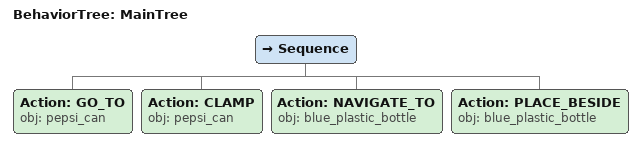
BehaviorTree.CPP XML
<root main_tree_to_execute="MainTree">
  <BehaviorTree ID="MainTree">
    <Sequence>
      <!-- Go to pepsi_can -->
      <Action ID="GO_TO" obj="pepsi_can" />
      <!-- Clamp pepsi_can -->
      <Action ID="CLAMP" obj="pepsi_can" />
      <!-- Navigate to blue_plastic_bottle (place next to it on table) -->
      <Action ID="NAVIGATE_TO" obj="blue_plastic_bottle" />
      <!-- Place beside blue_plastic_bottle -->
      <Action ID="PLACE_BESIDE" obj="blue_plastic_bottle" />
    </Sequence>
  </BehaviorTree>
</root>
